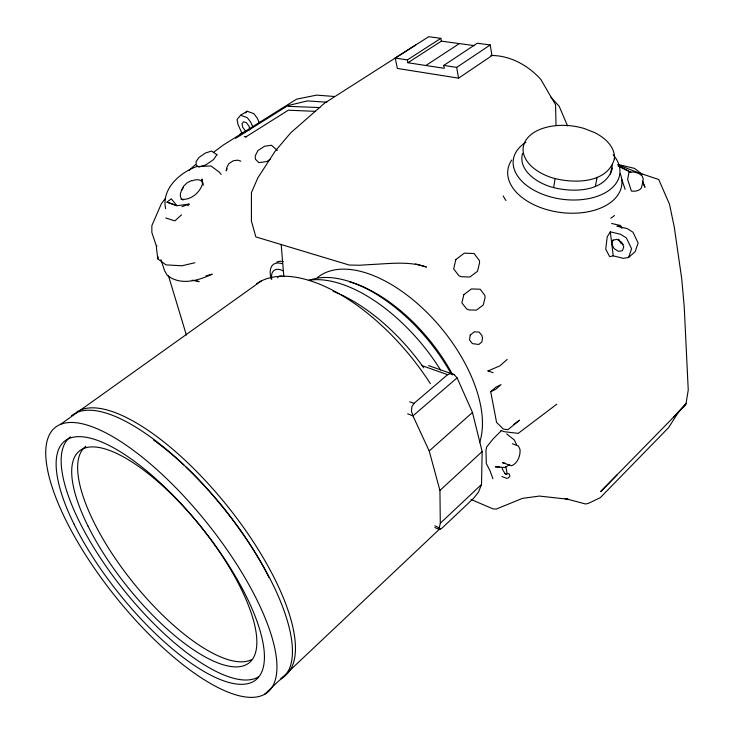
<?xml version="1.0" encoding="UTF-8"?>
<svg xmlns="http://www.w3.org/2000/svg" width="734" height="734" viewBox="0 0 734 734"><rect width="100%" height="100%" fill="white"/><g stroke="black" fill="none" stroke-linecap="round" stroke-linejoin="round"><path stroke-width="1.1" d="M438.941 529.388L440.299 523.259L439.932 490.44L429.207 450.979L412.958 415.866L411.471 411.334L411.847 406.774L413.967 403.397L447.612 374.679L450.795 373.478L454.263 374.652L457.099 377.872L472.485 412.435L482.146 451.575L481.513 484.486L478.577 491.973L473.623 498.258L442.593 527.581L440.272 529.333L438.941 529.388L434.831 527.507M553.647 187.509L555.124 178.49M194.886 262.744L181.986 265.772L166.022 264.882L157.819 258.928L158.168 256.872M156.782 245.551L156.415 247.697L157.819 258.928M595.375 186.308L597.109 177.279M610.449 174.068L612.257 165.067M628.607 257.441L631.57 248.707L626.377 237.917L620.459 234.238L610.321 231.852L607.247 236.77L605.724 249.129L609.688 256.671L613.229 255.845L623.276 258.35L628.607 257.441L635.139 251.698L638.13 242.972L632.974 232.21L627.075 228.568L616.936 226.228L620.459 225.503L621.9 228.366M612.541 168.003C605.449 193.06 571.318 192.693 550.986 186.913A45.655 27.626 7.5 0 1 522.645 153.378M181.702 190.106L183.647 186.152L187.243 182.683L191.537 180.61M227.145 168.921L226.164 170.848L226.934 167.279L228.733 163.746L233.192 160.792L237.733 160.15L240.825 161.159M187.913 205.804L189.06 204.107L176.958 205.703L166.985 202.153L171.27 198.776L176.958 205.703M165.407 198.419L161.342 203.777L151.855 225.668L151.855 232.504L156.571 246.633M259.405 122.927L257.249 118.165L253.872 113.678L247.129 111.219L240.605 115.238L237.018 119.514L237.944 124.376L241.798 132.781L239.642 134.643M245.688 112.935L247.129 111.219M673.454 417.215L686.015 403.728L688.244 390.002L684.207 306.399L681.702 278.571L674.243 226.925L669.509 204.245L658.728 179.509L637.451 172.398L617.927 164.755M617.175 474.779L600.596 491.661L684.905 405.572L686.015 403.728L678.611 411.939L668.582 427.628L600.302 497.67L588.76 503.185L585.649 504.01L564.611 498.414L568.061 499.248L539.444 496.074L522.489 498.358L496.212 509.075L493 508.882L470.98 499.45M501.377 430.629L493.276 438.748L486.614 447.015L485.972 450.538L486.303 463.576L489.963 470.632L492.89 478.66M264.552 694.327A169.728 58.757 51.3 0 0 154.525 467.494A169.728 58.757 51.3 0 0 64.785 517.965A169.728 58.757 51.3 0 0 264.552 694.327L279.571 680.143A168.315 60.454 51.3 0 0 226.797 512.259A168.315 60.454 51.3 0 0 71.473 415.866M282.489 677.39L440.226 528.471M440.299 523.259L481.513 484.486M439.932 490.44L482.146 451.575M181.546 214.823L174.866 220.879L165.765 217.998M189.033 170.38L195.574 164.517M429.207 450.979L472.485 412.435M490.716 391.717L495.817 387.185L501.019 384.616L495.9 389.167L490.716 391.717L496.56 422.362L503.414 429.133L507.965 429.674L519.544 420.197L513.782 424.454M507.185 359.449L499.836 365.89L488.037 370.936M457.099 377.872L412.958 415.866L407.682 413.811M556.812 404.177L518.222 433.363L504.175 431.684L500.983 430.482M60.573 424.316L77.345 412.334M80.602 410.003L261.322 280.938M213.429 152.397L223.237 145.075L296.591 99.163L316.602 95.117L334.521 96.493M440.85 38.333L428.702 36.7L395.241 58.059L397.36 68.445L458.594 78.162L491.954 55.619L490.22 44.967L477.274 43.233L443.74 65.427L444.272 68.326L407.93 62.739L407.361 59.904L440.85 38.333L441.363 41.141L407.93 62.739M443.74 65.427L456.667 67.39L490.22 44.967M270.176 159.287L266.763 161.544L258.863 162.654L255.404 159.168L255.212 155.966L257.817 150.681L264.515 146.259L271.442 145.24L277.324 150.433M425.876 65.5L459.346 43.59M415.848 44.884L324.602 103.127L290.673 132.863L275.076 151.296L257.781 177.967L251.423 192.675L251.413 220.98L255.827 236.908L349.283 265.057L359.431 265.231L374.817 264.323C391.984 263.405 409.948 261.286 426.482 267.066L415.49 263.91M245.624 137.065L288.297 110.219L315.611 111.348M235.614 138.35L287.902 105.586L307.39 100.925L326.823 102.2M509.635 464.723L504.772 467.494L495.303 466.778L499.45 466.989M181.931 206.685L189.06 204.107M205.915 275.892L212.264 274.167C198.143 280.562 180.876 285.966 167.26 275.415L164.544 270.552L160.92 259.68M241.798 132.781L244.982 132.276M181.014 199.309C190.629 200.428 199.437 193.06 202.456 184.28L202.006 179.032L202.676 182.546M288.168 106.357L319.886 107.568M244.266 136.607L246.541 136.753M441.363 41.141L474.513 45.655M490.835 55.463C510.213 55.389 528.186 65.372 540.857 79.492L555.555 104.751L556.033 125.551M395.241 58.059L407.361 59.904M192.106 280.159L199.125 281.691L196.969 280.938M611.587 223.466L620.459 225.503M618.092 164.434L634.58 168.416L641.956 174.151M505.533 463.42L502.551 462.649L511.552 465.806C517.819 463.2 520.498 455.75 520.021 449.364L518.388 446.006L512.341 443.694M487.853 370.881L493.092 372.67M428.528 365.596L454.263 374.652M422.041 365.642L447.612 374.679M166.985 202.153L174.958 204.988M240.605 115.238L247.34 117.724L250.725 122.229L252.881 126.964M409.719 401.773L413.967 403.397M504.57 473.558L506.937 474.513L504.9 473.375L502.515 469.439L502.166 467.641M502.01 476.504L506.442 478.302L508.047 478.146L509.846 476.43L509.414 474.146L507.047 473.191L505.827 466.787M434.822 525.828L438.96 527.709M618.037 165.939L630.79 172.334M619.679 166.471L630.644 172.114M623.23 244.541L620.588 242.89L618.799 239.192M506.662 433.895L514.286 439.932L516.571 444.62M550.94 97.246L559.161 106.228L567.547 125.899M221.118 174.453L219.282 172.16L211.025 165.967L196.574 166.572C179.784 172.628 161.287 189.023 165.636 208.695M245.248 130.67L242.697 127.294L242.009 123.606L243.578 121.752L246.514 122.844L249.074 126.248L249.753 129.946M642.782 182.28L644.966 187.308L642.589 181.133M621.698 179.087L625.129 189.381M168.444 275.663L186.372 335.053M456.667 67.39L458.594 78.162M610.321 231.852L613.229 255.845M283.838 276.663L281.177 244.514M271.176 278.819A24.405 12.671 54 0 1 281.975 263.671M271.754 279.406A19.194 9.937 54 0 1 283.407 270.984M277.571 277.902A11.441 5.918 54 0 1 282.59 276.406M276.828 262.084A24.369 12.707 54 0 1 283.205 261.607M620.303 173.756A57.445 35.204 7.6 0 1 560.822 212.511A57.445 35.204 7.6 0 1 511.708 160.058M614.496 215.502A63.133 39.058 7.7 0 1 610.771 218.218M505.955 200.52A63.133 39.058 7.7 0 1 503.212 195.895M192.097 180.821A13.396 7.982 -39.8 0 1 203.29 185.17M183.087 200.07A13.396 7.982 -39.8 0 1 183.225 187.757M317.372 277.654A118.33 63.564 50.5 0 1 428.821 314.317A118.33 63.564 50.5 0 1 479.641 442.501M349.421 281.755A119.202 62.821 50.5 0 1 452.777 375.01M258.524 676.867A152.525 53.371 51.3 0 1 120.743 586.2A152.525 53.371 51.3 0 1 70.473 436.877M251.523 659.692A135.295 47.949 51.3 0 1 129.184 577.566A135.295 47.949 51.3 0 1 85.786 446.29M153.525 440.042A158.746 57.38 51.3 0 1 155.507 441.473M156.498 442.198A158.746 57.38 51.3 0 1 183.977 465.127M185.702 466.741A158.746 57.38 51.3 0 1 269.057 577.695M76.529 412.187A168.04 60.775 51.3 0 1 233.733 514.167A168.04 60.775 51.3 0 1 280.7 678.317M256.441 283.774A152.855 76.666 50.7 0 1 430.353 383.662M308.399 280.333A127.413 66.17 50.6 0 1 440.538 369.945M333.053 291.297A132.056 67.381 50.6 0 1 339.191 293.866M341.264 294.82A132.056 67.381 50.6 0 1 423.738 367.817M309.326 280.37A123.128 64.656 50.5 0 1 451.483 374.413M613.174 154.755A53.72 32.626 7.5 0 1 597.944 196.061A53.72 32.626 7.5 0 1 527.324 185.941A53.72 32.626 7.5 0 1 525.911 142.258M470.246 335.099L469.476 339.97L472.375 343.604L478.761 344.475L481.889 341.925L482.504 338.117L482.018 335.741L479.128 332.107L474.256 331.832L470.246 335.099M629.038 172.178L627.643 179.481L631.442 191.106A9.854 5.918 8.4 0 0 641.8 186.445L643.278 179.124L642.213 176.022L638.819 173.417L634.002 172.013L629.038 172.178M455.851 259.542L453.667 268.938L458.998 275.8L461.044 276.7L469.861 277.021L477.522 271.268L479.586 262.754L479.339 260.497L474.081 253.56L464.328 253.147L455.851 259.542M463.879 294.6L461.879 302.885L466.604 308.904L468.641 309.886L476.43 310.124L483.229 305.069L485.091 297.628L484.835 295.325L480.174 289.242L471.476 288.93L463.879 294.6M613.009 240.101L611.78 243.917L614.028 248.56L618.45 251.34L622.478 250.624L623.744 246.817L621.487 242.137L617.028 239.357L613.009 240.101M614.349 159.003C607.156 184.133 572.859 183.61 552.454 177.885A45.93 27.58 7.4 0 1 525.92 140.176A45.93 27.58 7.4 0 1 584.145 128.487L594.568 132.57A45.93 27.58 7.4 0 1 614.349 159.003M216.925 154.672L213.502 159.636L205.988 164.801L198.85 167.086L196.308 165.159L196.033 161.654L199.024 157.425L205.392 153.057L211.475 151.076L216.925 154.672M73.932 523.929A152.92 52.885 51.3 0 0 253.762 681.308A152.92 52.885 51.3 0 0 152.984 476.265A152.92 52.885 51.3 0 0 73.932 523.929M87.896 525.893A135.717 47.444 51.3 0 0 247.707 663.839A135.717 47.444 51.3 0 0 157.159 480.999A135.717 47.444 51.3 0 0 87.896 525.893"/></g></svg>
